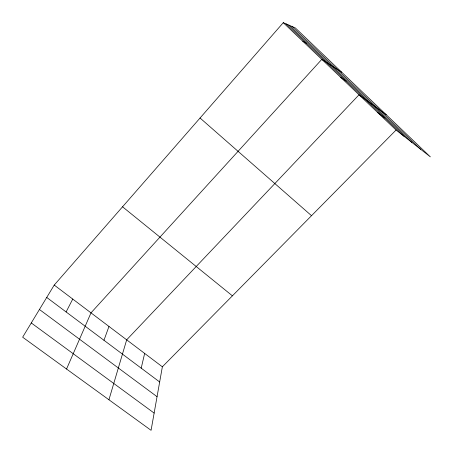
<?xml version="1.0" encoding="UTF-8"?>
<svg xmlns="http://www.w3.org/2000/svg" width="453" height="453" viewBox="0 0 453 453"><rect width="100%" height="100%" fill="white"/><g stroke="black" fill="none" stroke-linecap="round" stroke-linejoin="round"><path stroke-width="0.68" d="M396.058 130.056L162.361 366.8L151.076 430.322L22.65 337.196L54.224 285.067L283.278 22.678L295.322 27.916L430.35 156.857L396.058 130.056L283.278 22.678M141.206 368.159L144.654 353.419M108.93 399.761L126.681 339.829L359.019 94.796L386.335 114.824M103.963 340.282L108.975 326.449M66.551 369.031L90.996 312.859L321.806 59.36L341.783 72.287M66.11 311.947L72.752 299.071M302.712 41.178L306.449 43.307M340.577 77.231L346.103 81.087M31.274 322.955L154.139 413.074M39.434 309.49L157.049 396.686M46.727 297.445L159.666 381.975M54.224 285.067L162.361 366.8M377.7 112.582L384.92 118.069M122.548 206.8L232.412 295.837M200.05 118.018L311.522 215.696M291.959 26.455L420.86 149.439M288.833 25.091L411.97 142.491M286.07 23.896L404.087 136.336"/></g></svg>
